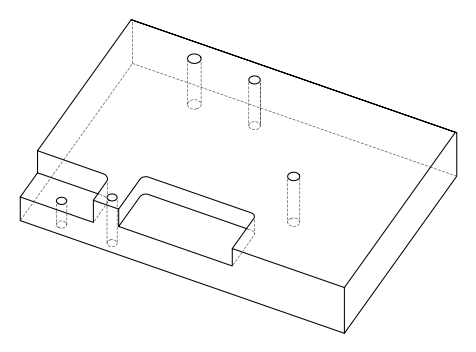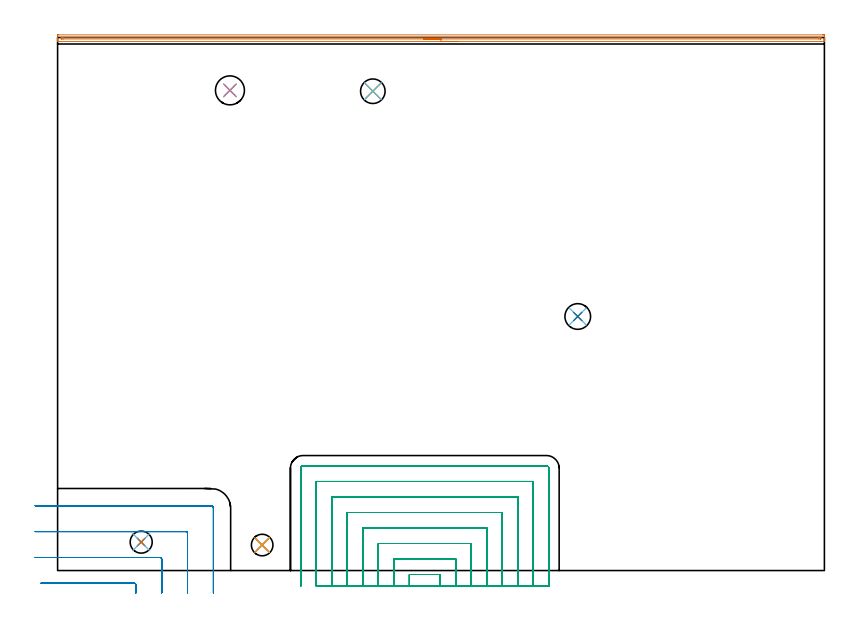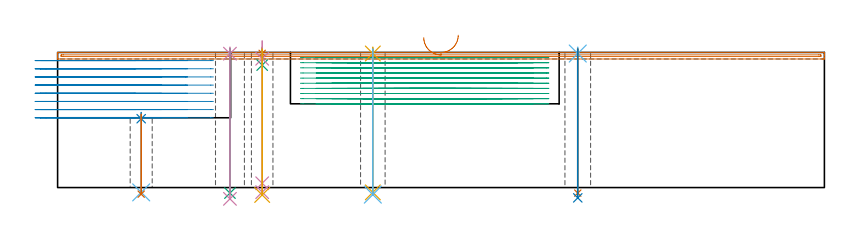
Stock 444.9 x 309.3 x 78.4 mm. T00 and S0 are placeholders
(PLAN: 19 operations, 14 tool changes, 67.2 min)
(1 AREA_MILL | FG_CHAMFER_SURFACE | UGT0205_001 | 7.27 min | 3212 mm3)
(2 MILL_CORNER_NOTCH_RECTANGULAR | CORNER_NOTCH_RECTANGULAR | UGT0201_094 | Follow Part, ap 5, ae 75% | 7.75 min | 180075 mm3)
(3 MILL_SLOT | SLOT_PARTIAL_RECTANGULAR | NXT0201_011 | Follow Part, ap 3, ae 75% | 48.84 min | 309230 mm3)
(4 SPOT_DRILL | STEP1HOLE | NXT0321_9005460120000 | 0.03 min | 17 mm3)
(5 SPOT_DRILL_1 | STEP1HOLE_1 | NXT0321_9005460120000 | 0.03 min | 12 mm3)
(6 SPOT_DRILL_2 | STEP1HOLE_2 | NXT0321_9005460120000 | 0.03 min | 19 mm3)
(7 SPOT_DRILL_3 | STEP1HOLE_3 | NXT0321_9005460120000 | 0.03 min | 4 mm3)
(8 SPOT_DRILL_4 | STEP1HOLE_4 | NXT0321_9005460120000 | 0.04 min | 8 mm3)
(9 DRILL_THROUGH_HOLE_INTO_CENTER | STEP1HOLE | NXT0301_065 | 0.34 min | 5408 mm3)
(10 DRILL_TO_ENLARGE_THROUGH_HOLE | STEP1HOLE | UGT0301_291 | 0.35 min | 11935 mm3)
(11 DRILL_THROUGH_HOLE_INTO_CENTER_1 | STEP1HOLE_1 | NXT0301_042 | 0.33 min | 3073 mm3)
(12 DRILL_TO_ENLARGE_THROUGH_HOLE_1 | STEP1HOLE_1 | NXT0301_105 | 0.34 min | 9377 mm3)
(13 DRILL_THROUGH_HOLE_INTO_CENTER_2 | STEP1HOLE_2 | NXT0301_065 | 0.34 min | 5423 mm3)
(14 DRILL_TO_ENLARGE_THROUGH_HOLE_2 | STEP1HOLE_2 | UGT0301_280 | 0.35 min | 8207 mm3)
(15 DRILL_BLIND_HOLE_INTO_CENTER | STEP1HOLE_3 | NXT0301_020 | 0.04 min | 125 mm3)
(16 GUN_DRILL_THROUGH_HOLE | STEP1HOLE_3 | UGT0307_001 | 0.41 min | 1408 mm3)
(17 SPADE_DRILL_TO_ENLARGE_THROUGH_HOLE | STEP1HOLE_3 | UGT0306_003 | 0.34 min | 8028 mm3)
(18 DRILL_THROUGH_HOLE_INTO_CENTER_3 | STEP1HOLE_4 | NXT0301_042 | 0.19 min | 1596 mm3)
(19 DRILL_TO_ENLARGE_THROUGH_HOLE_3 | STEP1HOLE_4 | NXT0301_099 | 0.19 min | 3608 mm3)
(TOOL UGT0205_001 | Chamfer Mill 20 x 3 x 45 deg. | D20 FL50 Z2)
(TOOL UGT0201_094 | End mill 20 mm | D20 FL38 Z4)
(TOOL NXT0201_011 | ENDMILL 12mm [2P460-1200-NA 1630] | D12 FL38 Z6)
(TOOL NXT0321_9005460120000 | NC Spot Drill, 142deg, 12mm, Carbide, Uncoated | D12 PA142 FL30 Z2)
(TOOL NXT0301_065 | Carbide Drill 9.4mm [860.1-0940-075A1-MM 2214] | D9.4 PA140 FL98 Z2)
(TOOL UGT0301_291 | Twist Drill 16.8 mm | D16.8 PA118 FL125 Z2)
(TOOL NXT0301_042 | Carbide Drill 7.1mm [860.1-0710-057A1-MM 2214] | D7.1 PA140 FL85 Z2)
(TOOL NXT0301_105 | Carbide Drill 14.25mm [860.1-1425-071A1-MM 2214] | D14.25 PA140 FL83 Z2)
(TOOL UGT0301_280 | Twist Drill 14.9 mm | D14.9 PA118 FL114 Z2)
(TOOL NXT0301_020 | Carbide Drill 4.9mm [860.1-0490-025A1-MM 2214] | D4.9 PA140 FL44 Z2)
(TOOL UGT0307_001 | Gun Drill 5 mm | D5 PA130 FL24 Z1)
(TOOL UGT0306_003 | Spade Drill 12.5mm | D12.5 PA132 FL10 Z2)
(TOOL NXT0301_099 | Carbide Drill 12.8mm [860.1-1280-038A1-MM 2214] | D12.8 PA140 FL60 Z2)
(OP 1 AREA_MILL)
G17 G21 G94 G90
T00 M6
G54
G17 G0 G90 X232.45 Y307. S1061 M3
G43 Z88.4 H0
G94 G1 X232.412 Z87.528 F250.
X232.298 Z86.663
X232.109 Z85.812
X231.847 Z84.98
X231.513 Z84.174
X231.11 Z83.4
X230.642 Z82.664
X230.11 Z81.972
X229.521 Z81.329
X228.878 Z80.739
X228.186 Z80.208
X227.45 Z79.74
X226.676 Z79.337
X225.87 Z79.003
X225.038 Z78.741
X224.186 Z78.552
X223.322 Z78.438
X222.45 Z78.4
X0.186
X0.01 Y307.003 Z78.388
X0.007 Y307.048 Z78.343
X0. Y307.47 Z77.93
Y307.716 Z77.684
Y308.455 Z76.94
Y309.714 Z75.683
X0.003 Y310.234 Z75.161
X0.008 Y310.791 Z74.605
X0.071 Y310.793 Z74.603
X0.633 Y310.8 Z74.6
X443.698
X444.267 Y310.799 Z74.601
X444.829 Y310.793 Z74.603
X444.892 Y310.791 Z74.605
X444.9 Y310.234 Z75.16
Y308.825 Z76.571
Y308.455 Z76.94
Y307.716 Z77.684
Y307.47 Z77.93
Y307.05 Z78.341
X444.891 Y307.003 Z78.388
X444.715 Y307. Z78.4
X222.45
Y308.414 Z76.986
X3.357
X2.461 Y308.417 Z76.983
X2.422 Y308.419 Z76.981
X2.01 Y308.455 Z76.945
X2.005 Y308.87 Z76.53
X2.01 Y309.345 Z76.055
X2.385 Y309.381 Z76.019
X2.422 Y309.383 Z76.017
X3.275 Y309.386 Z76.014
X441.543
X442.439 Y309.383 Z76.017
X442.478 Y309.381 Z76.019
X442.89 Y309.345 Z76.055
X442.895 Y308.93 Z76.47
X442.89 Y308.455 Z76.945
X442.515 Y308.419 Z76.981
X442.478 Y308.417 Z76.983
X441.625 Y308.414 Z76.986
X222.45
X221.578 Z77.024
X220.714 Z77.138
X219.862 Z77.326
X219.03 Z77.589
X218.224 Z77.923
X217.45 Z78.325
X216.714 Z78.794
X216.022 Z79.325
X215.379 Z79.915
X214.79 Z80.558
X214.258 Z81.25
X213.79 Z81.986
X213.387 Z82.76
X213.053 Z83.566
X212.791 Z84.398
X212.602 Z85.249
X212.488 Z86.114
X212.45 Z86.986
G0 Z88.4
M5
M2
(OP 2 MILL_CORNER_NOTCH_RECTANGULAR)
G17 G21 G94 G90
T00 M6
G54
G17 G0 G90 X45.4 Y-13. S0 M3
G43 Z88.4 H0
Z73.662
G94 G1 Y-10. F250.
Y-8.394 F500.
G3 X44.406 Y-7.4 R1.
G1 X-6.726
X-9.726 F250.
G0 Z88.4
X60.4 Y-13.
Z73.662
G1 Y-10.
Y6.605 F500.
G3 X59.405 Y7.6 R1.
G1 X-10.
X-13. F250.
G0 Z88.4
X75.4 Y-13.
Z73.662
G1 Y-10.
Y21.605 F500.
G3 X74.405 Y22.6 R1.
G1 X-10.
X-13. F250.
G0 Z88.4
X90.4 Y-13.
Z73.662
G1 Y-10.
Y36.1 F500.
G3 X88.9 Y37.6 R1.5
G1 X-10.
X-13. F250.
G0 Z88.4
X45.4 Y-13.
Z68.925
G1 Y-10.
Y-8.394 F500.
G3 X44.406 Y-7.4 R1.
G1 X-6.726
X-9.726 F250.
G0 Z88.4
X60.4 Y-13.
Z68.925
G1 Y-10.
Y6.605 F500.
G3 X59.405 Y7.6 R1.
G1 X-10.
X-13. F250.
G0 Z88.4
X75.4 Y-13.
Z68.925
G1 Y-10.
Y21.605 F500.
G3 X74.405 Y22.6 R1.
G1 X-10.
X-13. F250.
G0 Z88.4
X90.4 Y-13.
Z68.925
G1 Y-10.
Y36.1 F500.
G3 X88.9 Y37.6 R1.5
G1 X-10.
X-13. F250.
G0 Z88.4
X45.4 Y-13.
Z64.187
G1 Y-10.
Y-8.394 F500.
G3 X44.406 Y-7.4 R1.
G1 X-6.726
X-9.726 F250.
G0 Z88.4
X60.4 Y-13.
Z64.187
G1 Y-10.
Y6.605 F500.
G3 X59.405 Y7.6 R1.
G1 X-10.
X-13. F250.
G0 Z88.4
X75.4 Y-13.
Z64.187
G1 Y-10.
Y21.605 F500.
G3 X74.405 Y22.6 R1.
G1 X-10.
X-13. F250.
G0 Z88.4
X90.4 Y-13.
Z64.187
G1 Y-10.
Y36.1 F500.
G3 X88.9 Y37.6 R1.5
G1 X-10.
X-13. F250.
G0 Z88.4
X45.4 Y-13.
Z59.45
G1 Y-10.
Y-8.394 F500.
G3 X44.406 Y-7.4 R1.
G1 X-6.726
X-9.726 F250.
G0 Z88.4
X60.4 Y-13.
Z59.45
G1 Y-10.
Y6.605 F500.
G3 X59.405 Y7.6 R1.
G1 X-10.
X-13. F250.
G0 Z88.4
X75.4 Y-13.
Z59.45
G1 Y-10.
Y21.605 F500.
G3 X74.405 Y22.6 R1.
G1 X-10.
X-13. F250.
G0 Z88.4
X90.4 Y-13.
Z59.45
G1 Y-10.
Y36.1 F500.
G3 X88.9 Y37.6 R1.5
G1 X-10.
X-13. F250.
G0 Z88.4
X45.4 Y-13.
Z54.712
G1 Y-10.
Y-8.394 F500.
G3 X44.406 Y-7.4 R1.
G1 X-6.726
X-9.726 F250.
G0 Z88.4
X60.4 Y-13.
Z54.712
G1 Y-10.
Y6.605 F500.
G3 X59.405 Y7.6 R1.
G1 X-10.
X-13. F250.
G0 Z88.4
X75.4 Y-13.
Z54.712
G1 Y-10.
Y21.605 F500.
G3 X74.405 Y22.6 R1.
G1 X-10.
X-13. F250.
G0 Z88.4
X90.4 Y-13.
Z54.712
G1 Y-10.
Y36.1 F500.
G3 X88.9 Y37.6 R1.5
G1 X-10.
X-13. F250.
G0 Z88.4
X45.4 Y-13.
Z49.975
G1 Y-10.
Y-8.394 F500.
G3 X44.406 Y-7.4 R1.
G1 X-6.726
X-9.726 F250.
G0 Z88.4
X60.4 Y-13.
Z49.975
G1 Y-10.
Y6.605 F500.
G3 X59.405 Y7.6 R1.
G1 X-10.
X-13. F250.
G0 Z88.4
X75.4 Y-13.
Z49.975
G1 Y-10.
Y21.605 F500.
G3 X74.405 Y22.6 R1.
G1 X-10.
X-13. F250.
G0 Z88.4
X90.4 Y-13.
Z49.975
G1 Y-10.
Y36.1 F500.
G3 X88.9 Y37.6 R1.5
G1 X-10.
X-13. F250.
G0 Z88.4
X45.4 Y-13.
Z45.237
G1 Y-10.
Y-8.394 F500.
G3 X44.406 Y-7.4 R1.
G1 X-6.726
X-9.726 F250.
G0 Z88.4
X60.4 Y-13.
Z45.237
G1 Y-10.
Y6.605 F500.
G3 X59.405 Y7.6 R1.
G1 X-10.
X-13. F250.
G0 Z88.4
X75.4 Y-13.
Z45.237
G1 Y-10.
Y21.605 F500.
G3 X74.405 Y22.6 R1.
G1 X-10.
X-13. F250.
G0 Z88.4
X90.4 Y-13.
Z45.237
G1 Y-10.
Y36.1 F500.
G3 X88.9 Y37.6 R1.5
G1 X-10.
X-13. F250.
G0 Z88.4
X45.4 Y-13.
Z40.5
G1 Y-10.
Y-8.394 F500.
G3 X44.406 Y-7.4 R1.
G1 X-6.726
X-9.726 F250.
G0 Z88.4
X60.4 Y-13.
Z40.5
G1 Y-10.
Y6.605 F500.
G3 X59.405 Y7.6 R1.
G1 X-10.
X-13. F250.
G0 Z88.4
X75.4 Y-13.
Z40.5
G1 Y-10.
Y21.605 F500.
G3 X74.405 Y22.6 R1.
G1 X-10.
X-13. F250.
G0 Z88.4
X90.4 Y-13.
Z40.5
G1 Y-10.
Y36.1 F500.
G3 X88.9 Y37.6 R1.5
G1 X-10.
X-13. F250.
G0 Z88.4
M5
M2
(OP 3 MILL_SLOT)
G17 G21 G94 G90
T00 M6
G54
G17 G0 G90 X222. Y-9. S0 M3
G43 Z88.4 H1
Z75.42
G94 G1 Y-6. F250.
Y-2.3 F500.
X204.1
Y-6.
Y-9. F250.
X231.
Y-6.
Y6.7 F500.
X195.1
Y-6.
Y-9. F250.
X240.
Y-6.
Y15.7 F500.
X186.1
Y-6.
Y-9. F250.
X249.
Y-6.
Y24.7 F500.
X177.1
Y-6.
Y-9. F250.
X258.
Y-6.
Y33.7 F500.
X168.1
Y-6.
Y-9. F250.
X267.
Y-6.
Y42.7 F500.
X159.1
Y-6.
Y-9. F250.
X276.
Y-6.
Y51.7 F500.
X150.1
Y-6.
Y-9. F250.
X285.
Y-6.
Y59.4 F500.
G3 X283.7 Y60.7 R1.3
G1 X142.4
G3 X141.1 Y59.4 R1.3
G1 Y-6.
Y-9. F250.
G0 X222. Z72.44
G1 Y-6.
Y-2.3 F500.
X204.1
Y-6.
Y-9. F250.
X231.
Y-6.
Y6.7 F500.
X195.1
Y-6.
Y-9. F250.
X240.
Y-6.
Y15.7 F500.
X186.1
Y-6.
Y-9. F250.
X249.
Y-6.
Y24.7 F500.
X177.1
Y-6.
Y-9. F250.
X258.
Y-6.
Y33.7 F500.
X168.1
Y-6.
Y-9. F250.
X267.
Y-6.
Y42.7 F500.
X159.1
Y-6.
Y-9. F250.
X276.
Y-6.
Y51.7 F500.
X150.1
Y-6.
Y-9. F250.
X285.
Y-6.
Y59.4 F500.
G3 X283.7 Y60.7 R1.3
G1 X142.4
G3 X141.1 Y59.4 R1.3
G1 Y-6.
Y-9. F250.
G0 X222. Z69.46
G1 Y-6.
Y-2.3 F500.
X204.1
Y-6.
Y-9. F250.
X231.
Y-6.
Y6.7 F500.
X195.1
Y-6.
Y-9. F250.
X240.
Y-6.
Y15.7 F500.
X186.1
Y-6.
Y-9. F250.
X249.
Y-6.
Y24.7 F500.
X177.1
Y-6.
Y-9. F250.
X258.
Y-6.
Y33.7 F500.
X168.1
Y-6.
Y-9. F250.
X267.
Y-6.
Y42.7 F500.
X159.1
Y-6.
Y-9. F250.
X276.
Y-6.
Y51.7 F500.
X150.1
Y-6.
Y-9. F250.
X285.
Y-6.
Y59.4 F500.
G3 X283.7 Y60.7 R1.3
G1 X142.4
G3 X141.1 Y59.4 R1.3
G1 Y-6.
Y-9. F250.
G0 X222. Z66.48
G1 Y-6.
Y-2.3 F500.
X204.1
Y-6.
Y-9. F250.
X231.
Y-6.
Y6.7 F500.
X195.1
Y-6.
Y-9. F250.
X240.
Y-6.
Y15.7 F500.
X186.1
Y-6.
Y-9. F250.
X249.
Y-6.
Y24.7 F500.
X177.1
Y-6.
Y-9. F250.
X258.
Y-6.
Y33.7 F500.
X168.1
Y-6.
Y-9. F250.
X267.
Y-6.
Y42.7 F500.
X159.1
Y-6.
Y-9. F250.
X276.
Y-6.
Y51.7 F500.
X150.1
Y-6.
Y-9. F250.
X285.
Y-6.
Y59.4 F500.
G3 X283.7 Y60.7 R1.3
G1 X142.4
G3 X141.1 Y59.4 R1.3
G1 Y-6.
Y-9. F250.
G0 X222. Z63.5
G1 Y-6.
Y-2.3 F500.
X204.1
Y-6.
Y-9. F250.
X231.
Y-6.
Y6.7 F500.
X195.1
Y-6.
Y-9. F250.
X240.
Y-6.
Y15.7 F500.
X186.1
Y-6.
Y-9. F250.
X249.
Y-6.
Y24.7 F500.
X177.1
Y-6.
Y-9. F250.
X258.
Y-6.
Y33.7 F500.
X168.1
Y-6.
Y-9. F250.
X267.
Y-6.
Y42.7 F500.
X159.1
Y-6.
Y-9. F250.
X276.
Y-6.
Y51.7 F500.
X150.1
Y-6.
Y-9. F250.
X285.
Y-6.
Y59.4 F500.
G3 X283.7 Y60.7 R1.3
G1 X142.4
G3 X141.1 Y59.4 R1.3
G1 Y-6.
Y-9. F250.
G0 X222. Z60.52
G1 Y-6.
Y-2.3 F500.
X204.1
Y-6.
Y-9. F250.
X231.
Y-6.
Y6.7 F500.
X195.1
Y-6.
Y-9. F250.
X240.
Y-6.
Y15.7 F500.
X186.1
Y-6.
Y-9. F250.
X249.
Y-6.
Y24.7 F500.
X177.1
Y-6.
Y-9. F250.
X258.
Y-6.
Y33.7 F500.
X168.1
Y-6.
Y-9. F250.
X267.
Y-6.
Y42.7 F500.
X159.1
Y-6.
Y-9. F250.
X276.
Y-6.
Y51.7 F500.
X150.1
Y-6.
Y-9. F250.
X285.
Y-6.
Y59.4 F500.
G3 X283.7 Y60.7 R1.3
G1 X142.4
G3 X141.1 Y59.4 R1.3
G1 Y-6.
Y-9. F250.
G0 X222. Z57.54
G1 Y-6.
Y-2.3 F500.
X204.1
Y-6.
Y-9. F250.
X231.
Y-6.
Y6.7 F500.
X195.1
Y-6.
Y-9. F250.
X240.
Y-6.
Y15.7 F500.
X186.1
Y-6.
Y-9. F250.
X249.
Y-6.
Y24.7 F500.
X177.1
Y-6.
Y-9. F250.
X258.
Y-6.
Y33.7 F500.
X168.1
Y-6.
Y-9. F250.
X267.
Y-6.
Y42.7 F500.
X159.1
Y-6.
Y-9. F250.
X276.
Y-6.
Y51.7 F500.
X150.1
Y-6.
Y-9. F250.
X285.
Y-6.
Y59.4 F500.
G3 X283.7 Y60.7 R1.3
G1 X142.4
G3 X141.1 Y59.4 R1.3
G1 Y-6.
Y-9. F250.
G0 X222. Z54.56
G1 Y-6.
Y-2.3 F500.
X204.1
Y-6.
Y-9. F250.
X231.
Y-6.
Y6.7 F500.
X195.1
Y-6.
Y-9. F250.
X240.
Y-6.
Y15.7 F500.
X186.1
Y-6.
Y-9. F250.
X249.
Y-6.
Y24.7 F500.
X177.1
Y-6.
Y-9. F250.
X258.
Y-6.
Y33.7 F500.
X168.1
Y-6.
Y-9. F250.
X267.
Y-6.
Y42.7 F500.
X159.1
Y-6.
Y-9. F250.
X276.
Y-6.
Y51.7 F500.
X150.1
Y-6.
Y-9. F250.
X285.
Y-6.
Y59.4 F500.
G3 X283.7 Y60.7 R1.3
G1 X142.4
G3 X141.1 Y59.4 R1.3
G1 Y-6.
Y-9. F250.
G0 X222. Z51.58
G1 Y-6.
Y-2.3 F500.
X204.1
Y-6.
Y-9. F250.
X231.
Y-6.
Y6.7 F500.
X195.1
Y-6.
Y-9. F250.
X240.
Y-6.
Y15.7 F500.
X186.1
Y-6.
Y-9. F250.
X249.
Y-6.
Y24.7 F500.
X177.1
Y-6.
Y-9. F250.
X258.
Y-6.
Y33.7 F500.
X168.1
Y-6.
Y-9. F250.
X267.
Y-6.
Y42.7 F500.
X159.1
Y-6.
Y-9. F250.
X276.
Y-6.
Y51.7 F500.
X150.1
Y-6.
Y-9. F250.
X285.
Y-6.
Y59.4 F500.
G3 X283.7 Y60.7 R1.3
G1 X142.4
G3 X141.1 Y59.4 R1.3
G1 Y-6.
Y-9. F250.
G0 X222. Z48.6
G1 Y-6.
Y-2.3 F500.
X204.1
Y-6.
Y-9. F250.
X231.
Y-6.
Y6.7 F500.
X195.1
Y-6.
Y-9. F250.
X240.
Y-6.
Y15.7 F500.
X186.1
Y-6.
Y-9. F250.
X249.
Y-6.
Y24.7 F500.
X177.1
Y-6.
Y-9. F250.
X258.
Y-6.
Y33.7 F500.
X168.1
Y-6.
Y-9. F250.
X267.
Y-6.
Y42.7 F500.
X159.1
Y-6.
Y-9. F250.
X276.
Y-6.
Y51.7 F500.
X150.1
Y-6.
Y-9. F250.
X285.
Y-6.
Y59.4 F500.
G3 X283.7 Y60.7 R1.3
G1 X142.4
G3 X141.1 Y59.4 R1.3
G1 Y-6.
Y-9. F250.
G0 Z88.4
M5
M2
(OP 4 SPOT_DRILL)
G17 G21 G94 G90
T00 M6
G54
G17 G0 G90 X100. Y278.6 S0 M3
G43 Z88.4 H0
G94 G81 G98 Z77.677 F250. R81.4
G80
M5
M2
(OP 5 SPOT_DRILL_1)
G17 G21 G94 G90
T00 M6
G54
G17 G0 G90 X182.9 Y278.1 S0 M3
G43 Z88.4 H0
G94 G81 G98 Z77.785 F250. R81.4
G80
M5
M2
(OP 6 SPOT_DRILL_2)
G17 G21 G94 G90
T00 M6
G54
G17 G0 G90 X301.8 Y147.4 S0 M3
G43 Z88.4 H0
G94 G81 G98 Z77.759 F250. R81.4
G80
M5
M2
(OP 7 SPOT_DRILL_3)
G17 G21 G94 G90
T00 M6
G54
G17 G0 G90 X118.7 Y14.8 S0 M3
G43 Z88.4 H0
G94 G81 G98 Z77.853 F250. R81.4
G80
M5
M2
(OP 8 SPOT_DRILL_4)
G17 G21 G94 G90
T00 M6
G54
G17 G0 G90 X48.5 Y16.5 S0 M3
G43 Z88.4 H0
G94 G81 G98 Z39.945 F250. R43.5
G80
M5
M2
(OP 9 DRILL_THROUGH_HOLE_INTO_CENTER)
G17 G21 G94 G90
T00 M6
G54
G17 G0 G90 X100. Y278.6 S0 M3
G43 Z88.4 H1
G94 G73 G98 Z-3.211 F250. Q9.068 R80.4
G80
M5
M2
(OP 10 DRILL_TO_ENLARGE_THROUGH_HOLE)
G17 G21 G94 G90
T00 M6
G54
G17 G0 G90 X100. Y278.6 S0 M3
G43 Z88.4 H0
G94 G73 G98 Z-6.547 F250. Q14.158 R80.4
G80
M5
M2
(OP 11 DRILL_THROUGH_HOLE_INTO_CENTER_1)
G17 G21 G94 G90
T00 M6
G54
G17 G0 G90 X182.9 Y278.1 S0 M3
G43 Z88.4 H1
G94 G73 G98 Z-2.792 F250. Q6.766 R80.4
G80
M5
M2
(OP 12 DRILL_TO_ENLARGE_THROUGH_HOLE_1)
G17 G21 G94 G90
T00 M6
G54
G17 G0 G90 X182.9 Y278.1 S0 M3
G43 Z88.4 H1
G94 G73 G98 Z-4.093 F250. Q13.749 R80.4
G80
M5
M2
(OP 13 DRILL_THROUGH_HOLE_INTO_CENTER_2)
G17 G21 G94 G90
T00 M6
G54
G17 G0 G90 X301.8 Y147.4 S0 M3
G43 Z88.4 H1
G94 G73 G98 Z-3.211 F250. Q9.068 R80.4
G80
M5
M2
(OP 14 DRILL_TO_ENLARGE_THROUGH_HOLE_2)
G17 G21 G94 G90
T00 M6
G54
G17 G0 G90 X301.8 Y147.4 S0 M3
G43 Z88.4 H0
G94 G73 G98 Z-5.976 F250. Q14.063 R80.4
G80
M5
M2
(OP 15 DRILL_BLIND_HOLE_INTO_CENTER)
G17 G21 G94 G90
T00 M6
G54
G17 G0 G90 X118.7 Y14.8 S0 M3
G43 Z88.4 H1
G94 G81 G98 Z71.05 F250. R80.4
G80
M5
M2
(OP 16 GUN_DRILL_THROUGH_HOLE)
G17 G21 G94 G90
T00 M6
G54
G17 G0 G90 X118.7 Y14.8 M8
G43 Z88.4 H0
Z85.068
S716 M3
G94 G1 Z74.734 F125. M26
G4 X.084
Z2.5 F250.
G4 X.084
Z-2.666 F125.
G4 X.084
M5
M9
G0 Z85.068
Z88.4
M2
(OP 17 SPADE_DRILL_TO_ENLARGE_THROUGH_HOLE)
G17 G21 G94 G90
T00 M6
G54
G17 G0 G90 X118.7 Y14.8 S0 M3
G43 Z88.4 H0
G94 G73 G98 Z-4.283 F250. Q11.812 R80.4
G80
M5
M2
(OP 18 DRILL_THROUGH_HOLE_INTO_CENTER_3)
G17 G21 G94 G90
T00 M6
G54
G17 G0 G90 X48.5 Y16.5 S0 M3
G43 Z88.4 H1
G94 G73 G98 Z-2.792 F250. Q6.185 R42.5
G80
M5
M2
(OP 19 DRILL_TO_ENLARGE_THROUGH_HOLE_3)
G17 G21 G94 G90
T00 M6
G54
G17 G0 G90 X48.5 Y16.5 S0 M3
G43 Z88.4 H1
G94 G73 G98 Z-3.829 F250. Q11.082 R42.5
G80
M5
M2
